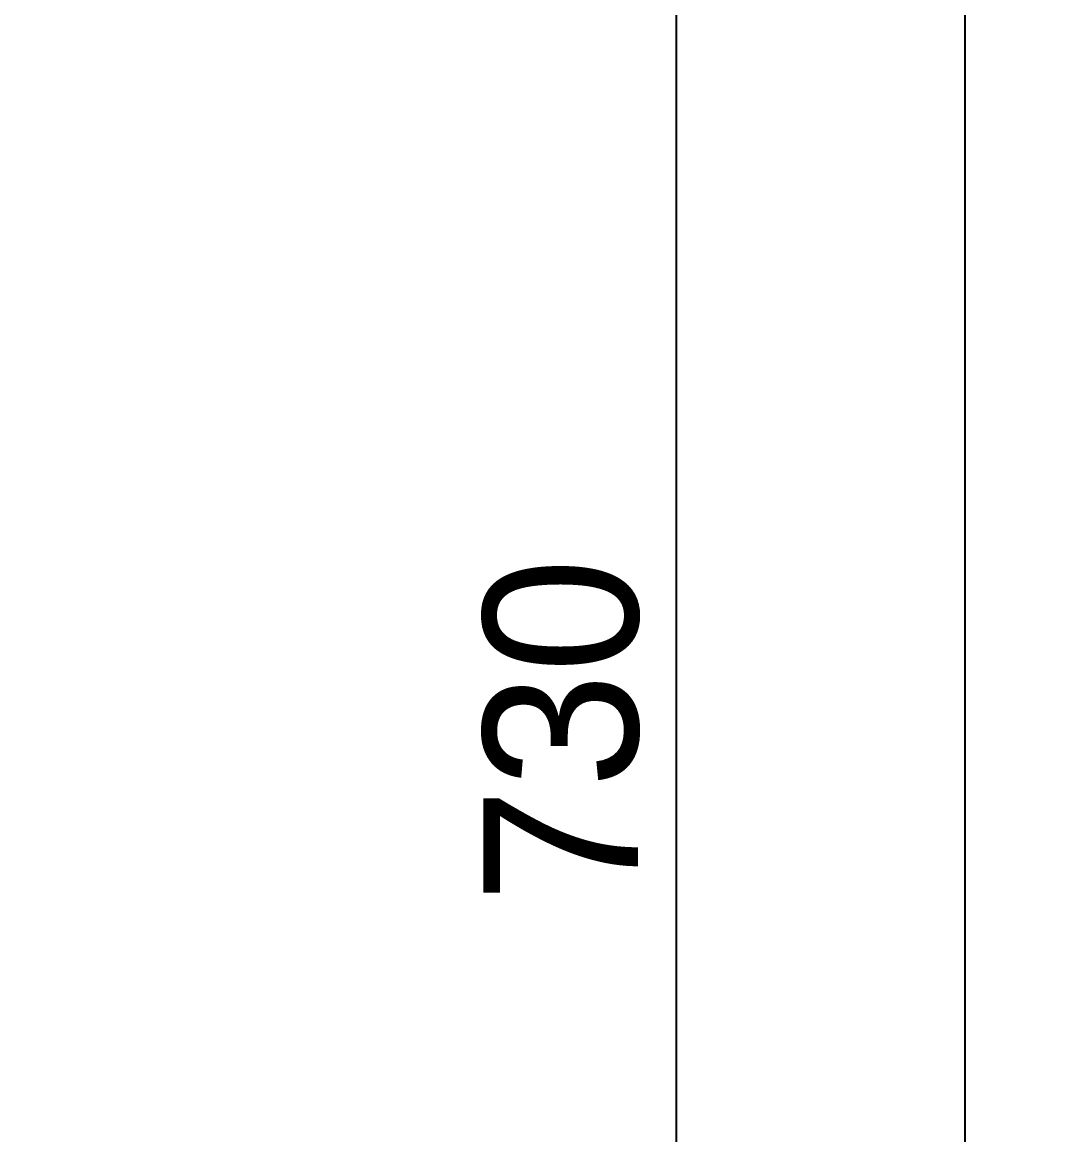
# Model space of a CAD drawing. Header units: millimetres. Extents: x 107291 to 113922, y -130611 to -125922.
# Drawn here: x 110190.9 to 110523.3, y -127529.2 to -127169.7 of the extents above; entities that cross this region are included whole.
import ezdxf

# ---------------------------------------------------------------- set-up
doc = ezdxf.new("R2010")
doc.units = ezdxf.units.MM
doc.header["$LTSCALE"] = 13
for name, color, linetype in [('几何体', 7, 'Continuous'), ('尺寸', 3, 'Continuous'), ('注释', 2, 'Continuous')]:
    doc.layers.add(name, color=color, linetype=linetype)
doc.styles.add('SLDTEXTSTYLE0', font='')
doc.styles.get("Standard").update_dxf_attribs({"font": 'gbenor.shx', "bigfont": 'gbcbig.shx'})
doc.styles.get('SLDTEXTSTYLE0').set_extended_font_data('汉仪长仿宋体')
doc.dimstyles.new('SLDDIMSTYLE0', dxfattribs={"dimtxt": 50, "dimasz": 40.8, "dimexe": 0, "dimexo": 0.0625, "dimgap": 12.5, "dimtad": 2, "dimdec": 0, "dimrnd": 1e-09, "dimzin": 12, "dimdsep": 46, "dimtxsty": 'SLDTEXTSTYLE0', "dimsah": 1, "dimcen": 0.09, "dimadec": 0, "dimazin": 3, "dimtfac": 1, "dimtdec": 0, "dimtmove": 0, "dimatfit": 0, "dimfxl": 1, "dimfrac": 2, "dimtolj": 1, "dimtzin": 12, "dimarcsym": 0})
doc.dimstyles.new('SLDDIMSTYLE2', dxfattribs={"dimtxt": 0.18, "dimasz": 40.8, "dimexe": 0, "dimexo": 0.0625, "dimgap": 0, "dimtad": 0, "dimtih": 1, "dimtoh": 1, "dimdec": 0, "dimrnd": 1e-09, "dimzin": 0, "dimdsep": 46, "dimtxsty": 'Standard', "dimsah": 1, "dimcen": 0.09, "dimadec": 0, "dimazin": 0, "dimtfac": 40.8, "dimtdec": 0, "dimtofl": 0, "dimtmove": 0, "dimatfit": 3, "dimfxl": 1, "dimfrac": 2, "dimtolj": 1, "dimtzin": 0, "dimarcsym": 0})

# ---------------------------------------------------------------- blocks, each defined once
blk = doc.blocks.new('*D13')
at = {"layer": 'Defpoints', "color": 0, "transparency": 16777216}
for p in [(110402.38, -127104.56), (110714.3, -127104.56), (110787.56, -127792.81)]:
    blk.add_point(p, dxfattribs=at)
at = {"layer": '尺寸', "color": 0, "lineweight": -2, "transparency": 16777216}
for p, q in [((110714.24, -127104.56), (110402.38, -127104.56)), ((110402.38, -127752.01), (110402.38, -127145.36)), ((110787.5, -127792.81), (110402.38, -127792.81))]:
    blk.add_line(p, q, dxfattribs=at)
at = {"layer": '尺寸', "color": 0, "transparency": 16777216}
for points in [[(110395.58, -127145.36), (110409.18, -127145.36), (110402.38, -127104.56)], [(110395.58, -127752.01), (110409.18, -127752.01), (110402.38, -127792.81)]]:
    blk.add_solid(points, dxfattribs=at)
at = {"layer": '尺寸', "color": 0, "transparency": 16777216, "insert": (110339.88, -127398.57), "char_height": 50, "attachment_point": 2, "rotation": 90, "style": 'SLDTEXTSTYLE0'}
blk.add_mtext('\\A1;730', dxfattribs=at)

msp = doc.modelspace()

# ---------------------------------------------------------------- linework, layer by layer
at = {"layer": '几何体'}
msp.add_line((110495.56, -127076.17), (110495.56, -127888.67), dxfattribs=at)

# ---------------------------------------------------------------- dimensions: what is measured, and where the dimension line sits
at = {"layer": '尺寸'}
dim = msp.add_linear_dim(base=(110402.38, -127104.56), p1=(110787.56, -127792.81), p2=(110714.3, -127104.56), angle=90, text='730', dimstyle='SLDDIMSTYLE0', dxfattribs=at)
dim.commit()
dim.dimension.update_dxf_attribs({"geometry": '*D13', "text_midpoint": (110402.38, -127398.57), "dimtype": 160})

# ---------------------------------------------------------------- leaders
at = {"layer": '注释'}
msp.add_leader([(111010.5, -127826.17), (110190.91, -126393.99)], dimstyle='SLDDIMSTYLE2', dxfattribs=at)

doc.saveas('drawing.dxf')
